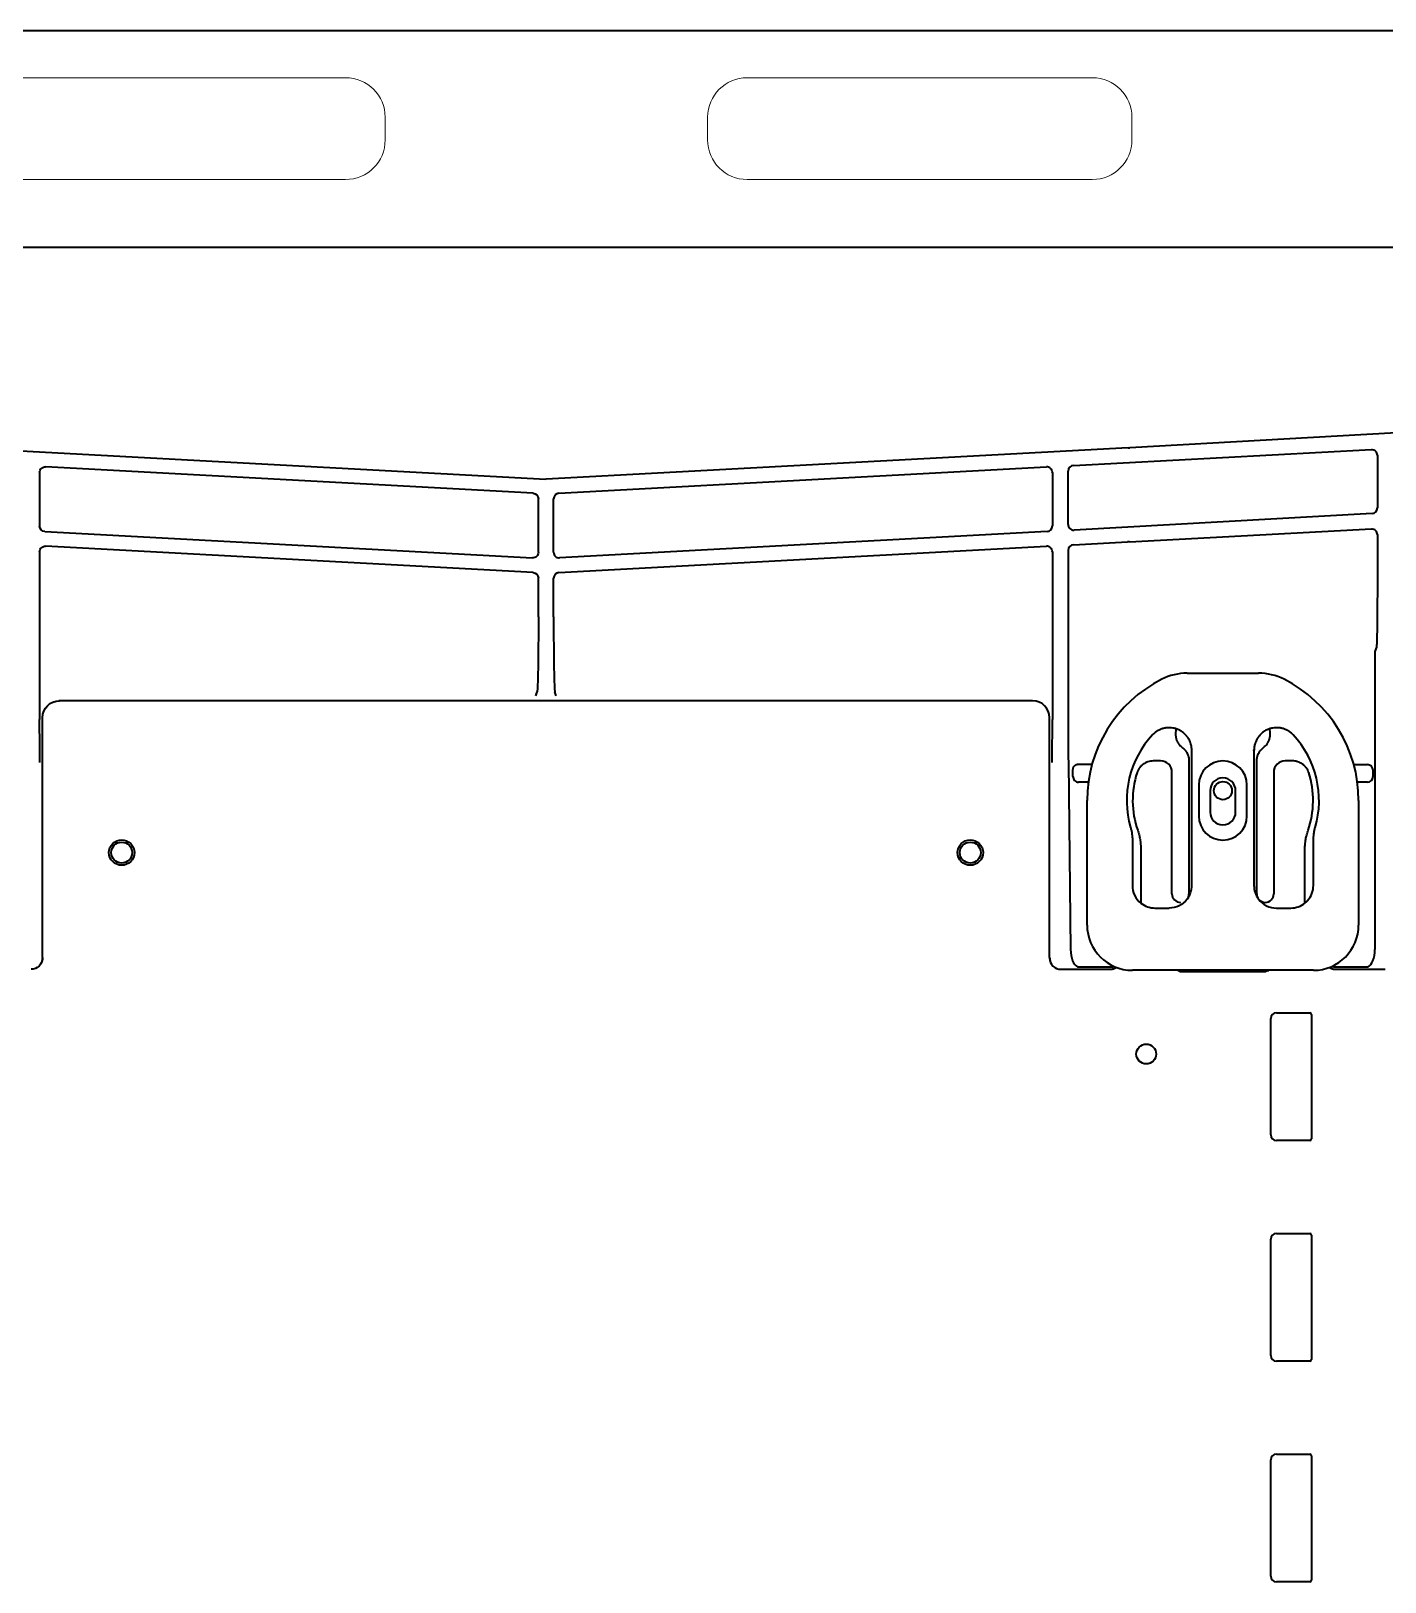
# Model space of a CAD drawing. Extents: x 5809 to 10669, y -850 to 3886.
# Drawn here: x 8712 to 8951.4, y 3553.4 to 3827.5 of the extents above; entities that cross this region are included whole.
import ezdxf

# ---------------------------------------------------------------- set-up
doc = ezdxf.new("R2010")
doc.units = 0
doc.header["$LTSCALE"] = 5
doc.layers.get('0').update_dxf_attribs({"linetype": 'CONTINUOUS', "lineweight": 0})
doc.layers.add('1', color=7, linetype='CONTINUOUS', true_color=0xffffff)

msp = doc.modelspace()

# ---------------------------------------------------------------- linework, layer by layer
for p, q in [((8767.64, 3819.28), (8706.64, 3819.28)), ((8899.64, 3819.28), (8838.64, 3819.28)), ((8774.64, 3808.28), (8774.64, 3812.28)), ((8831.64, 3812.28), (8831.64, 3808.28)), ((8906.64, 3808.28), (8906.64, 3812.28)), ((8706.64, 3801.28), (8767.64, 3801.28)), ((8838.64, 3801.28), (8899.64, 3801.28))]:
    msp.add_line(p, q)
for centre, start, end in [((8767.64, 3812.28), 0, 90), ((8838.64, 3812.28), 90, 180), ((8899.64, 3812.28), 0, 90), ((8767.64, 3808.28), 270, 0), ((8838.64, 3808.28), 180, 270), ((8899.64, 3808.28), 270, 0)]:
    msp.add_arc(centre, 7, start, end)
at = {"layer": '1', "color": 7, "linetype": 'Continuous', "lineweight": 35}
for p, q in [((9230.14, 3827.53), (8376.14, 3827.53)), ((9178.12, 3789.28), (8428.03, 3789.28)), ((9190.67, 3769.74), (8906.29, 3753.89)), ((8700.19, 3753.87), (8803.03, 3748.3)), ((8905.96, 3753.87), (8803.12, 3748.3)), ((8896.31, 3750.76), (8948.97, 3753.54)), ((8950.03, 3752.54), (8950.03, 3743.25)), ((8800.78, 3745.84), (8714.62, 3750.51)), ((8805.36, 3745.84), (8891.53, 3750.51)), ((8895.37, 3740.33), (8895.37, 3749.76)), ((8713.57, 3749.51), (8713.57, 3740.07)), ((8892.58, 3749.51), (8892.58, 3740.07)), ((8801.73, 3735.4), (8801.73, 3744.84)), ((8804.42, 3735.4), (8804.42, 3744.84)), ((8949.08, 3742.25), (8896.42, 3739.33)), ((8714.51, 3739.07), (8800.68, 3734.4)), ((8891.64, 3739.07), (8805.47, 3734.4)), ((8906.21, 3737.27), (8948.97, 3739.52)), ((8800.78, 3731.82), (8714.62, 3736.49)), ((8805.36, 3731.82), (8891.53, 3736.49)), ((8896.31, 3736.74), (8905.88, 3737.26)), ((8950.03, 3738.52), (8950.03, 3728.13)), ((8713.57, 3735.49), (8713.57, 3705.87)), ((8892.58, 3735.49), (8892.58, 3705.87)), ((8895.37, 3735.74), (8895.37, 3705.87)), ((8801.73, 3724), (8801.73, 3730.82)), ((8804.42, 3724), (8804.42, 3730.82)), ((8949.87, 3718.64), (8949.6, 3717.84)), ((8949.6, 3717.84), (8949.6, 3665.22)), ((8916.42, 3714.03), (8929.03, 3714.03)), ((8889.08, 3709.17), (8716.97, 3709.17)), ((8801.27, 3710.05), (8801.51, 3710.77)), ((8804.88, 3710.05), (8804.64, 3710.77)), ((8889.08, 3709.17), (8889.08, 3709.17)), ((8714.07, 3663.78), (8714.07, 3706.17)), ((8892.08, 3663.78), (8892.08, 3706.17)), ((8917.22, 3676.53), (8917.22, 3700.4)), ((8928.22, 3700.4), (8928.22, 3676.53)), ((8895.41, 3698.27), (8895.81, 3665.22)), ((8897.31, 3697.95), (8899.6, 3697.95)), ((8899.58, 3697.88), (8899.58, 3697.88)), ((8911.72, 3698.53), (8910.4, 3698.53)), ((8916.72, 3698.53), (8916.72, 3675.03)), ((8928.72, 3675.03), (8928.72, 3698.53)), ((8935.04, 3698.53), (8933.72, 3698.53)), ((8945.87, 3697.88), (8948.28, 3697.88)), ((8945.87, 3697.88), (8945.87, 3697.88)), ((8948.28, 3697.88), (8948.28, 3697.88)), ((8896.22, 3695.77), (8896.22, 3696.99)), ((8913.72, 3675.03), (8913.72, 3696.53)), ((8931.72, 3696.53), (8931.72, 3675.03)), ((8949.28, 3696.88), (8949.28, 3696.88)), ((8949.28, 3695.77), (8949.28, 3696.88)), ((8949.28, 3695.77), (8949.28, 3695.77)), ((8898.94, 3694.77), (8897.22, 3694.77)), ((8897.22, 3694.77), (8897.22, 3694.77)), ((8918.47, 3694.28), (8918.47, 3688.78)), ((8920.47, 3693.28), (8920.47, 3689.48)), ((8924.97, 3689.48), (8924.97, 3693.28)), ((8926.97, 3688.78), (8926.97, 3694.28)), ((8948.28, 3694.77), (8946.5, 3694.77)), ((8948.28, 3694.77), (8948.28, 3694.77)), ((8898.72, 3669.53), (8898.72, 3691.53)), ((8946.72, 3691.53), (8946.72, 3669.53)), ((8918.47, 3688.78), (8918.46, 3688.78)), ((8906.72, 3684.53), (8906.72, 3676.53)), ((8938.72, 3676.53), (8938.72, 3684.53)), ((8908.22, 3682.97), (8908.22, 3673.4)), ((8937.22, 3673.4), (8937.22, 3682.97)), ((8910.72, 3672.53), (8913.22, 3672.53)), ((8932.22, 3672.53), (8934.72, 3672.53)), ((8713.96, 3663.14), (8713.93, 3663.05)), ((8892.18, 3663.14), (8892.21, 3663.05)), ((8897.31, 3662.12), (8902.78, 3662.12)), ((8942.67, 3662.12), (8948.1, 3662.12)), ((8894.1, 3661.71), (8902.78, 3661.71)), ((8938.72, 3661.53), (8906.72, 3661.53)), ((8914.74, 3661.53), (8915.22, 3661.33)), ((8915.12, 3661.23), (8915.12, 3661.37)), ((8930.32, 3661.23), (8915.12, 3661.23)), ((8915.22, 3661.33), (8930.22, 3661.33)), ((8930.22, 3661.33), (8930.63, 3661.49)), ((8930.32, 3661.37), (8930.32, 3661.23)), ((8942.66, 3661.71), (8942.91, 3661.71)), ((8942.91, 3661.71), (8951.38, 3661.71)), ((8932.17, 3654.03), (8938.07, 3654.03)), ((8931.17, 3632.43), (8931.17, 3653.03)), ((8938.37, 3653.73), (8938.37, 3631.73)), ((8938.07, 3631.43), (8932.17, 3631.43)), ((8931.17, 3593.43), (8931.17, 3614.03)), ((8932.17, 3615.03), (8938.07, 3615.03)), ((8938.37, 3614.73), (8938.37, 3592.73)), ((8938.07, 3592.43), (8932.17, 3592.43)), ((8931.17, 3554.43), (8931.17, 3575.03)), ((8932.17, 3576.03), (8938.07, 3576.03)), ((8938.37, 3575.73), (8938.37, 3553.73)), ((8938.07, 3553.43), (8932.17, 3553.43))]:
    msp.add_line(p, q, dxfattribs=at)
for centre, radius in [((8922.72, 3693.28), 1.6), ((8728.07, 3682.33), 2.25), ((8728.07, 3682.33), 1.85), ((8878.07, 3682.33), 2.25), ((8878.07, 3682.33), 1.85), ((8909.17, 3646.73), 1.75)]:
    msp.add_circle(centre, radius, dxfattribs=at)
for centre, radius, start, end in [((8922.72, 3691.53), 24, 116.7655, 180), ((8916.42, 3704.03), 10, 90, 116.7655), ((8929.03, 3704.03), 10, 63.2345, 90), ((8922.72, 3691.53), 24, 0, 63.2345), ((8922.72, 3691.53), 17, 136.9472, 196.2606), ((8922.72, 3691.53), 17, 343.7394, 43.0512), ((8922.72, 3694.28), 4.25, 0, 180), ((8922.72, 3691.53), 15.95, 162.0029, 199.2463), ((8922.72, 3693.28), 2.25, 0, 180), ((8922.72, 3691.53), 15.95, 340.7537, 17.9971), ((8922.72, 3689.48), 2.25, 180, 0), ((8922.72, 3688.78), 4.25, 180, 0), ((8906.72, 3669.53), 8, 180, 270), ((8938.72, 3669.53), 8, 270, 0), ((8932.17, 3653.03), 1, 90, 180), ((8938.07, 3653.73), 0.3, 0, 90), ((8932.17, 3632.43), 1, 180, 270), ((8938.07, 3631.73), 0.3, 270, 0), ((8932.17, 3614.03), 1, 90, 180), ((8938.07, 3614.73), 0.3, 0, 90), ((8932.17, 3593.43), 1, 180, 270), ((8938.07, 3592.73), 0.3, 270, 0), ((8932.17, 3575.03), 1, 90, 180), ((8938.07, 3575.73), 0.3, 0, 90), ((8932.17, 3554.43), 1, 180, 270), ((8938.07, 3553.73), 0.3, 270, 0)]:
    msp.add_arc(centre, radius, start, end, dxfattribs=at)
for centre, major_axis, ratio, start_param, end_param in [((8905.96, 3754.43), (10.7, 0.58), 0.052331, 4.709548, 4.740214), ((8949.03, 3752.54), (-0.829, 0.56), 0.999069, 3.735813, 5.359692), ((8891.58, 3749.5), (0.312, 0.954), 0.996071, -1.254567, 0.369311), ((8896.37, 3749.76), (0.947, 0.321), 0.99941, 1.29871, 2.814595), ((8805.42, 3744.84), (-0.322, 0.951), 0.996317, -0.272086, 1.243799), ((8949.03, 3743.25), (0.821, 0.571), 0.999112, 4.158901, 5.674785), ((8891.58, 3740.07), (-0.322, 0.951), 0.996317, 2.869507, 4.385391), ((8896.37, 3740.33), (0.312, 0.954), 0.996071, 1.887026, 3.510904), ((8949.03, 3738.52), (-0.829, 0.56), 0.999069, 3.735813, 5.359692), ((8891.58, 3735.48), (0.312, 0.954), 0.996071, -1.254567, 0.369311), ((8896.37, 3735.74), (0.947, 0.321), 0.99941, 1.29871, 2.814595), ((8905.88, 3736.69), (10.7, 0.58), 0.052331, 1.537291, 1.567956), ((8805.42, 3735.4), (0.312, 0.954), 0.996071, 1.887026, 3.510904), ((8805.42, 3730.82), (-0.322, 0.951), 0.996317, -0.272086, 1.243799), ((8804.65, 3724), (0, 13.25), 0.017455, 1.570796, 3.089233), ((8889.08, 3706.16), (0.95, 2.85), 0.997466, -1.248833, 0.32105), ((8892.35, 3705.87), (0, 13.25), 0.017455, 4.101524, 4.712389), ((8895.6, 3705.87), (0, 13.25), 0.017455, 1.570796, 2.181662), ((8897.31, 3698.05), (1.9, 0), 0.052408, 4.665466, 4.712389), ((8911.72, 3696.52), (1.42, 1.42), 0.998783, 5.498396, 7.067974), ((8933.72, 3696.52), (-1.42, 1.42), 0.998783, -0.784789, 0.784789), ((8948.27, 3696.88), (0.713, 0.713), 0.991846, 5.499157, 7.067214), ((8897.22, 3695.78), (0, 1), 0.995902, 1.570796, 3.141593), ((8948.27, 3695.78), (-0.713, 0.713), 0.991846, 2.357564, 3.925621), ((8910.72, 3676.53), (2.83, 2.83), 0.999695, 2.356347, 3.251938), ((8913.22, 3676.53), (-2.83, 2.83), 0.999695, 3.290549, 3.926839), ((8932.22, 3676.53), (2.83, 2.83), 0.999695, 2.356347, 2.992639), ((8934.72, 3676.53), (-2.83, 2.83), 0.999695, 3.197702, 3.926839), ((8910.72, 3676.53), (2.83, 2.83), 0.999695, 3.251938, 3.926839), ((8915.22, 3675.03), (1.06, 1.06), 0.998783, 2.356803, 3.926991), ((8915.22, 3675.03), (-1.06, 1.06), 0.998783, 3.302332, 3.926382), ((8930.22, 3675.03), (1.06, 1.06), 0.998783, 2.356803, 2.980862), ((8930.22, 3675.03), (1.06, 1.06), 0.998783, 3.018958, 3.926991), ((8932.22, 3676.53), (2.83, 2.83), 0.999695, 3.006925, 3.926839), ((8930.22, 3675.03), (-1.06, 1.06), 0.998783, 2.356195, 3.926382), ((8934.72, 3676.53), (-2.83, 2.83), 0.999695, 2.356347, 3.031247), ((8897.31, 3665.28), (0, 3.21), 0.466805, 1.58825, 2.942977), ((8948.1, 3665.28), (0, 3.21), 0.466805, 3.340208, 4.694936), ((8894.08, 3663.78), (-0.63, 1.9), 0.999999, 1.248834, 1.570813), ((8894.12, 3663.67), (1.98, 0.31), 0.977026, 2.981477, 4.552623), ((8902.78, 3663.71), (1.49, 1.34), 0.998167, 4.418866, 4.568634), ((8942.67, 3663.71), (-1.49, 1.34), 0.998167, 1.714546, 1.864295)]:
    msp.add_ellipse(centre, major_axis=major_axis, ratio=ratio, start_param=start_param, end_param=end_param, dxfattribs=at)
at = {"layer": '1', "color": 7, "linetype": 'Continuous', "lineweight": 35, "extrusion": (0, 0, -1)}
for centre, major_axis, ratio, start_param, end_param in [((8714.57, 3749.5), (-0.312, 0.954), 0.996071, -1.254567, 0.369311), ((8800.73, 3744.84), (0.322, 0.951), 0.996317, -0.272086, 1.243799), ((8714.57, 3740.07), (0.322, 0.951), 0.996317, 2.869507, 4.385391), ((8714.57, 3735.48), (-0.312, 0.954), 0.996071, -1.254567, 0.369311), ((8800.73, 3735.4), (-0.312, 0.954), 0.996071, 1.887026, 3.510904), ((8800.73, 3730.82), (0.322, 0.951), 0.996317, -0.272086, 1.243799), ((8801.5, 3724), (0, 13.25), 0.017455, 1.570796, 3.089233), ((8717.07, 3706.16), (-0.95, 2.85), 0.997466, -1.248833, 0.32105), ((8713.8, 3705.87), (0, 13.25), 0.017455, 4.101524, 4.712389), ((8712.03, 3663.67), (-1.98, 0.31), 0.977026, 2.981477, 4.552623), ((8712.07, 3663.78), (0.63, 1.9), 0.999999, 1.248834, 1.570813)]:
    msp.add_ellipse(centre, major_axis=major_axis, ratio=ratio, start_param=start_param, end_param=end_param, dxfattribs=at)
at = {"layer": '1', "color": 7, "linetype": 'Continuous', "lineweight": 35, "extrusion": (2.95823e-31, -1.17146e-15, -1)}
msp.add_ellipse((8913.22, 3676.53), major_axis=(-2.83, 2.83), ratio=0.999695, start_param=3.006925, end_param=3.926839, dxfattribs=at)
at = {"layer": '1', "color": 7, "linetype": 'Continuous', "lineweight": 35}
for points, knots in [([(8950.03, 3728.13), (8950.03, 3728.06), (8950.03, 3727.99), (8950.03, 3727.84), (8950.03, 3727.62), (8950.02, 3727.4), (8950.02, 3726.97), (8950.02, 3726.39), (8950.02, 3725.83), (8950.02, 3725.41), (8950.02, 3725.27), (8950.02, 3724.99), (8950.01, 3724.86), (8950.01, 3724.45), (8950.01, 3724.19), (8950, 3723.68), (8950, 3723.43), (8950, 3723.07), (8950, 3722.95), (8949.99, 3722.77), (8949.99, 3722.71), (8949.99, 3722.6), (8949.99, 3722.54), (8949.99, 3722.26), (8949.98, 3722.04), (8949.97, 3721.42), (8949.96, 3721.05), (8949.95, 3720.68), (8949.95, 3720.64), (8949.95, 3720.56), (8949.95, 3720.52), (8949.95, 3720.4), (8949.95, 3720.32), (8949.94, 3720.1), (8949.93, 3719.97), (8949.93, 3719.78), (8949.92, 3719.72), (8949.92, 3719.63), (8949.92, 3719.6), (8949.92, 3719.54), (8949.92, 3719.51), (8949.91, 3719.38), (8949.91, 3719.27), (8949.9, 3719.08), (8949.89, 3718.99), (8949.88, 3718.86), (8949.88, 3718.81), (8949.88, 3718.75), (8949.88, 3718.72), (8949.87, 3718.68), (8949.87, 3718.66), (8949.87, 3718.65), (8949.87, 3718.64)], [0, 0, 0, 0, 0.015625, 0.015625, 0.03125, 0.0625, 0.0625, 0.125, 0.1875, 0.1875, 0.21875, 0.21875, 0.25, 0.25, 0.3125, 0.3125, 0.375, 0.375, 0.40625, 0.40625, 0.421875, 0.421875, 0.4375, 0.4375, 0.5, 0.5, 0.625, 0.625, 0.640625, 0.640625, 0.65625, 0.65625, 0.6875, 0.6875, 0.75, 0.75, 0.78125, 0.78125, 0.796875, 0.796875, 0.8125, 0.8125, 0.875, 0.875, 0.9375, 0.9375, 0.96875, 0.96875, 0.984375, 0.992187, 0.992187, 1, 1, 1, 1]), ([(8914.48, 3704.2), (8914.3, 3704.26), (8914.11, 3704.31), (8913.74, 3704.37), (8913.55, 3704.39), (8913.32, 3704.4), (8913.27, 3704.4), (8913.17, 3704.4), (8913.12, 3704.4), (8912.98, 3704.4), (8912.89, 3704.39), (8912.6, 3704.36), (8912.42, 3704.32), (8912.14, 3704.25), (8912.05, 3704.23), (8911.92, 3704.18), (8911.87, 3704.17), (8911.78, 3704.13), (8911.74, 3704.12), (8911.52, 3704.02), (8911.35, 3703.94), (8911.02, 3703.75), (8910.87, 3703.64), (8910.68, 3703.49), (8910.64, 3703.46), (8910.57, 3703.4), (8910.47, 3703.3), (8910.37, 3703.2), (8910.3, 3703.13)], [0, 0, 0, 0, 0.125, 0.125, 0.25, 0.25, 0.28125, 0.28125, 0.3125, 0.3125, 0.375, 0.375, 0.5, 0.5, 0.5625, 0.5625, 0.59375, 0.59375, 0.625, 0.625, 0.75, 0.75, 0.875, 0.875, 0.90625, 0.90625, 0.9375, 1, 1, 1, 1]), ([(8914.48, 3704.2), (8914.43, 3704.05), (8914.4, 3703.91), (8914.37, 3703.72), (8914.37, 3703.68), (8914.36, 3703.6), (8914.35, 3703.56), (8914.35, 3703.45), (8914.34, 3703.37), (8914.34, 3703.14), (8914.36, 3702.99), (8914.39, 3702.76), (8914.41, 3702.69), (8914.43, 3702.58), (8914.44, 3702.54), (8914.46, 3702.47), (8914.48, 3702.43), (8914.53, 3702.25), (8914.59, 3702.11), (8914.69, 3701.9), (8914.75, 3701.8), (8914.81, 3701.7), (8914.85, 3701.64), (8914.88, 3701.61), (8914.99, 3701.45), (8915.08, 3701.33), (8915.3, 3701.11), (8915.41, 3701.01), (8915.53, 3700.92)], [0, 0, 0, 0, 0.125, 0.125, 0.15625, 0.15625, 0.1875, 0.1875, 0.25, 0.25, 0.375, 0.375, 0.4375, 0.4375, 0.46875, 0.46875, 0.5, 0.5, 0.625, 0.625, 0.6875, 0.71875, 0.71875, 0.75, 0.75, 0.875, 0.875, 1, 1, 1, 1]), ([(8917.22, 3700.4), (8917.22, 3700.61), (8917.21, 3700.82), (8917.14, 3701.23), (8917.09, 3701.43), (8917.02, 3701.66), (8917.01, 3701.68), (8917, 3701.73), (8916.99, 3701.76), (8916.96, 3701.83), (8916.94, 3701.88), (8916.88, 3702.02), (8916.84, 3702.12), (8916.7, 3702.4), (8916.59, 3702.57), (8916.44, 3702.79), (8916.4, 3702.83), (8916.36, 3702.89), (8916.34, 3702.91), (8916.31, 3702.95), (8916.22, 3703.05), (8916.13, 3703.15), (8915.91, 3703.37), (8915.76, 3703.51), (8915.55, 3703.66), (8915.5, 3703.69), (8915.42, 3703.75), (8915.37, 3703.78), (8915.24, 3703.86), (8915.15, 3703.91), (8914.87, 3704.05), (8914.68, 3704.13), (8914.48, 3704.2)], [0, 0, 0, 0, 0.125, 0.125, 0.25, 0.25, 0.265625, 0.265625, 0.28125, 0.28125, 0.3125, 0.3125, 0.375, 0.375, 0.5, 0.5, 0.53125, 0.53125, 0.546875, 0.546875, 0.5625, 0.625, 0.625, 0.75, 0.75, 0.78125, 0.78125, 0.8125, 0.8125, 0.875, 0.875, 1, 1, 1, 1]), ([(8930.97, 3704.2), (8930.77, 3704.13), (8930.58, 3704.05), (8930.3, 3703.91), (8930.21, 3703.86), (8930.07, 3703.78), (8930.03, 3703.75), (8929.94, 3703.69), (8929.9, 3703.66), (8929.69, 3703.51), (8929.53, 3703.37), (8929.31, 3703.15), (8929.22, 3703.05), (8929.14, 3702.95), (8929.11, 3702.91), (8929.09, 3702.89), (8929.04, 3702.83), (8929.01, 3702.79), (8928.86, 3702.57), (8928.75, 3702.4), (8928.61, 3702.12), (8928.56, 3702.02), (8928.51, 3701.88), (8928.49, 3701.83), (8928.46, 3701.76), (8928.45, 3701.73), (8928.43, 3701.68), (8928.42, 3701.66), (8928.35, 3701.43), (8928.3, 3701.23), (8928.24, 3700.82), (8928.22, 3700.61), (8928.22, 3700.4)], [0, 0, 0, 0, 0.125, 0.125, 0.1875, 0.1875, 0.21875, 0.21875, 0.25, 0.25, 0.375, 0.375, 0.4375, 0.453125, 0.453125, 0.46875, 0.46875, 0.5, 0.5, 0.625, 0.625, 0.6875, 0.6875, 0.71875, 0.71875, 0.734375, 0.734375, 0.75, 0.75, 0.875, 0.875, 1, 1, 1, 1]), ([(8929.91, 3700.92), (8930.03, 3701.01), (8930.15, 3701.11), (8930.36, 3701.33), (8930.46, 3701.45), (8930.57, 3701.61), (8930.59, 3701.64), (8930.63, 3701.7), (8930.7, 3701.8), (8930.75, 3701.9), (8930.85, 3702.11), (8930.91, 3702.25), (8930.97, 3702.43), (8930.98, 3702.47), (8931, 3702.54), (8931.01, 3702.58), (8931.04, 3702.69), (8931.05, 3702.76), (8931.09, 3702.99), (8931.1, 3703.14), (8931.1, 3703.37), (8931.1, 3703.45), (8931.09, 3703.56), (8931.09, 3703.6), (8931.08, 3703.68), (8931.07, 3703.72), (8931.05, 3703.91), (8931.01, 3704.05), (8930.97, 3704.2)], [0, 0, 0, 0, 0.125, 0.125, 0.25, 0.25, 0.28125, 0.28125, 0.3125, 0.375, 0.375, 0.5, 0.5, 0.53125, 0.53125, 0.5625, 0.5625, 0.625, 0.625, 0.75, 0.75, 0.8125, 0.8125, 0.84375, 0.84375, 0.875, 0.875, 1, 1, 1, 1]), ([(8935.15, 3703.13), (8935.01, 3703.27), (8934.88, 3703.4), (8934.58, 3703.64), (8934.43, 3703.74), (8934.22, 3703.87), (8934.18, 3703.89), (8934.1, 3703.94), (8934.05, 3703.96), (8933.93, 3704.02), (8933.84, 3704.06), (8933.58, 3704.17), (8933.4, 3704.23), (8933.12, 3704.3), (8933.03, 3704.32), (8932.89, 3704.35), (8932.84, 3704.35), (8932.75, 3704.37), (8932.7, 3704.37), (8932.46, 3704.4), (8932.27, 3704.41), (8931.9, 3704.39), (8931.71, 3704.37), (8931.47, 3704.33), (8931.42, 3704.32), (8931.33, 3704.3), (8931.19, 3704.27), (8931.06, 3704.23), (8930.97, 3704.2)], [0, 0, 0, 0, 0.125, 0.125, 0.25, 0.25, 0.28125, 0.28125, 0.3125, 0.3125, 0.375, 0.375, 0.5, 0.5, 0.5625, 0.5625, 0.59375, 0.59375, 0.625, 0.625, 0.75, 0.75, 0.875, 0.875, 0.90625, 0.90625, 0.9375, 1, 1, 1, 1]), ([(8915.53, 3700.92), (8915.63, 3700.85), (8915.71, 3700.77), (8915.88, 3700.62), (8915.96, 3700.53), (8916.07, 3700.4), (8916.12, 3700.33), (8916.17, 3700.26), (8916.21, 3700.21), (8916.22, 3700.19), (8916.3, 3700.07), (8916.36, 3699.97), (8916.46, 3699.76), (8916.51, 3699.66), (8916.56, 3699.49), (8916.58, 3699.44), (8916.61, 3699.36), (8916.61, 3699.33), (8916.63, 3699.27), (8916.64, 3699.24), (8916.67, 3699.1), (8916.71, 3698.88), (8916.72, 3698.64), (8916.72, 3698.53)], [0, 0, 0, 0, 0.125, 0.125, 0.25, 0.25, 0.3125, 0.34375, 0.34375, 0.375, 0.375, 0.5, 0.5, 0.625, 0.625, 0.6875, 0.6875, 0.71875, 0.71875, 0.75, 0.75, 0.875, 1, 1, 1, 1]), ([(8928.72, 3698.53), (8928.72, 3698.64), (8928.73, 3698.76), (8928.76, 3698.99), (8928.78, 3699.1), (8928.81, 3699.27), (8928.83, 3699.32), (8928.85, 3699.41), (8928.86, 3699.43), (8928.88, 3699.49), (8928.89, 3699.52), (8928.94, 3699.65), (8928.98, 3699.76), (8929.09, 3699.97), (8929.14, 3700.06), (8929.24, 3700.21), (8929.27, 3700.26), (8929.32, 3700.33), (8929.34, 3700.35), (8929.37, 3700.4), (8929.39, 3700.42), (8929.49, 3700.53), (8929.64, 3700.7), (8929.82, 3700.85), (8929.91, 3700.92)], [0, 0, 0, 0, 0.125, 0.125, 0.25, 0.25, 0.3125, 0.3125, 0.34375, 0.34375, 0.375, 0.375, 0.5, 0.5, 0.625, 0.625, 0.6875, 0.6875, 0.71875, 0.71875, 0.75, 0.75, 0.875, 1, 1, 1, 1]), ([(8896.22, 3696.99), (8896.22, 3697), (8896.22, 3697.02), (8896.23, 3697.06), (8896.23, 3697.08), (8896.23, 3697.13), (8896.24, 3697.16), (8896.25, 3697.21), (8896.25, 3697.23), (8896.26, 3697.26), (8896.27, 3697.28), (8896.28, 3697.32), (8896.29, 3697.35), (8896.32, 3697.41), (8896.33, 3697.44), (8896.36, 3697.49), (8896.38, 3697.51), (8896.41, 3697.56), (8896.43, 3697.58), (8896.47, 3697.63), (8896.49, 3697.65), (8896.53, 3697.69), (8896.56, 3697.71), (8896.6, 3697.75), (8896.63, 3697.77), (8896.7, 3697.82), (8896.76, 3697.85), (8896.83, 3697.88), (8896.85, 3697.88), (8896.88, 3697.89), (8896.9, 3697.9), (8896.95, 3697.91), (8896.98, 3697.92), (8897.05, 3697.94), (8897.08, 3697.94), (8897.15, 3697.95), (8897.19, 3697.95), (8897.22, 3697.95)], [0, 0, 0, 0, 0.03125, 0.03125, 0.0625, 0.0625, 0.125, 0.125, 0.15625, 0.15625, 0.1875, 0.1875, 0.25, 0.25, 0.3125, 0.3125, 0.375, 0.375, 0.4375, 0.4375, 0.5, 0.5, 0.5625, 0.5625, 0.625, 0.625, 0.75, 0.75, 0.78125, 0.78125, 0.8125, 0.8125, 0.875, 0.875, 0.9375, 0.9375, 1, 1, 1, 1]), ([(8910.4, 3698.53), (8910.25, 3698.53), (8910.09, 3698.51), (8909.78, 3698.46), (8909.63, 3698.43), (8909.44, 3698.37), (8909.4, 3698.35), (8909.33, 3698.33), (8909.22, 3698.28), (8909.11, 3698.24), (8908.91, 3698.13), (8908.77, 3698.05), (8908.61, 3697.93), (8908.58, 3697.91), (8908.52, 3697.86), (8908.49, 3697.83), (8908.4, 3697.76), (8908.34, 3697.7), (8908.17, 3697.54), (8908.07, 3697.42), (8907.96, 3697.26), (8907.94, 3697.23), (8907.89, 3697.16), (8907.87, 3697.13), (8907.81, 3697.03), (8907.77, 3696.96), (8907.66, 3696.75), (8907.6, 3696.6), (8907.55, 3696.45)], [0, 0, 0, 0, 0.125, 0.125, 0.25, 0.25, 0.28125, 0.28125, 0.3125, 0.375, 0.375, 0.5, 0.5, 0.53125, 0.53125, 0.5625, 0.5625, 0.625, 0.625, 0.75, 0.75, 0.78125, 0.78125, 0.8125, 0.8125, 0.875, 0.875, 1, 1, 1, 1]), ([(8937.89, 3696.45), (8937.84, 3696.6), (8937.78, 3696.75), (8937.64, 3697.03), (8937.56, 3697.16), (8937.44, 3697.32), (8937.42, 3697.35), (8937.37, 3697.41), (8937.3, 3697.51), (8937.22, 3697.59), (8937.05, 3697.76), (8936.93, 3697.86), (8936.77, 3697.98), (8936.74, 3698), (8936.68, 3698.04), (8936.64, 3698.06), (8936.54, 3698.12), (8936.47, 3698.16), (8936.26, 3698.27), (8936.12, 3698.33), (8935.93, 3698.39), (8935.9, 3698.4), (8935.82, 3698.42), (8935.78, 3698.43), (8935.67, 3698.46), (8935.59, 3698.48), (8935.36, 3698.51), (8935.2, 3698.53), (8935.04, 3698.53)], [0, 0, 0, 0, 0.125, 0.125, 0.25, 0.25, 0.28125, 0.28125, 0.3125, 0.375, 0.375, 0.5, 0.5, 0.53125, 0.53125, 0.5625, 0.5625, 0.625, 0.625, 0.75, 0.75, 0.78125, 0.78125, 0.8125, 0.8125, 0.875, 0.875, 1, 1, 1, 1]), ([(8907.66, 3686.27), (8907.76, 3686), (8907.84, 3685.73), (8907.98, 3685.19), (8908.09, 3684.65), (8908.16, 3684.09), (8908.21, 3683.54), (8908.22, 3683.26), (8908.22, 3682.97)], [0, 0, 0, 0, 0.25, 0.25, 0.5, 0.75, 0.75, 1, 1, 1, 1]), ([(8937.22, 3682.97), (8937.22, 3683.26), (8937.23, 3683.54), (8937.28, 3684.09), (8937.35, 3684.65), (8937.47, 3685.19), (8937.61, 3685.73), (8937.69, 3686), (8937.78, 3686.27)], [0, 0, 0, 0, 0.25, 0.25, 0.5, 0.75, 0.75, 1, 1, 1, 1]), ([(8937.71, 3673.86), (8937.68, 3673.83), (8937.65, 3673.8), (8937.6, 3673.75), (8937.58, 3673.72), (8937.54, 3673.68), (8937.52, 3673.67), (8937.5, 3673.64), (8937.48, 3673.63), (8937.44, 3673.6), (8937.42, 3673.57), (8937.38, 3673.54), (8937.37, 3673.53), (8937.34, 3673.51), (8937.33, 3673.5), (8937.31, 3673.48), (8937.3, 3673.47), (8937.28, 3673.46), (8937.27, 3673.45), (8937.25, 3673.43), (8937.23, 3673.42), (8937.22, 3673.41), (8937.22, 3673.41), (8937.22, 3673.41), (8937.21, 3673.41), (8937.21, 3673.41)], [0, 0, 0, 0, 0.134778, 0.134778, 0.269557, 0.269557, 0.336946, 0.336946, 0.404335, 0.404335, 0.539113, 0.539113, 0.606503, 0.606503, 0.673892, 0.673892, 0.741281, 0.741281, 0.80867, 0.80867, 0.943449, 0.943449, 0.977143, 0.977143, 1, 1, 1, 1]), ([(8897.02, 3662.13), (8897.06, 3662.12), (8897.11, 3662.12), (8897.21, 3662.12), (8897.26, 3662.12), (8897.31, 3662.12)], [0, 0, 0, 0, 0.5, 0.5, 1, 1, 1, 1]), ([(8902.78, 3662.12), (8902.84, 3662.12), (8902.9, 3662.12), (8903.01, 3662.13), (8903.07, 3662.14), (8903.19, 3662.16), (8903.24, 3662.17), (8903.33, 3662.2), (8903.35, 3662.21), (8903.41, 3662.23), (8903.43, 3662.24), (8903.46, 3662.26)], [0, 0, 0, 0, 0.25, 0.25, 0.5, 0.5, 0.75, 0.75, 0.875, 0.875, 1, 1, 1, 1]), ([(8941.98, 3662.26), (8942.04, 3662.23), (8942.09, 3662.21), (8942.2, 3662.18), (8942.26, 3662.16), (8942.34, 3662.14), (8942.37, 3662.14), (8942.43, 3662.13), (8942.46, 3662.13), (8942.55, 3662.12), (8942.61, 3662.12), (8942.67, 3662.12)], [0, 0, 0, 0, 0.25, 0.25, 0.5, 0.5, 0.625, 0.625, 0.75, 0.75, 1, 1, 1, 1]), ([(8948.1, 3662.12), (8948.15, 3662.12), (8948.2, 3662.12), (8948.3, 3662.12), (8948.35, 3662.12), (8948.4, 3662.13)], [0, 0, 0, 0, 0.5, 0.5, 1, 1, 1, 1]), ([(8902.78, 3661.71), (8902.79, 3661.71), (8902.8, 3661.71), (8902.83, 3661.71), (8902.85, 3661.71), (8902.87, 3661.71), (8902.89, 3661.71), (8902.91, 3661.71), (8902.94, 3661.71), (8902.96, 3661.72), (8902.98, 3661.72), (8903, 3661.72), (8903.02, 3661.72), (8903.04, 3661.73), (8903.07, 3661.73), (8903.09, 3661.73), (8903.11, 3661.74), (8903.13, 3661.74), (8903.15, 3661.74), (8903.17, 3661.75), (8903.2, 3661.75), (8903.22, 3661.76), (8903.24, 3661.76), (8903.26, 3661.77), (8903.28, 3661.77), (8903.3, 3661.78), (8903.32, 3661.78), (8903.35, 3661.79), (8903.37, 3661.79), (8903.39, 3661.8), (8903.41, 3661.81), (8903.43, 3661.81), (8903.45, 3661.82), (8903.47, 3661.83), (8903.49, 3661.84), (8903.51, 3661.84), (8903.53, 3661.85), (8903.55, 3661.86), (8903.57, 3661.87), (8903.59, 3661.88), (8903.61, 3661.89), (8903.63, 3661.89), (8903.63, 3661.9)], [0, 0, 0, 0, 0.024913, 0.049823, 0.074731, 0.099637, 0.124542, 0.149446, 0.17435, 0.199254, 0.22416, 0.249067, 0.273976, 0.298889, 0.323805, 0.348725, 0.37365, 0.39858, 0.423516, 0.448458, 0.473408, 0.498365, 0.52333, 0.548304, 0.573288, 0.598282, 0.623286, 0.648301, 0.673328, 0.698368, 0.72342, 0.748486, 0.773565, 0.798659, 0.823768, 0.848893, 0.874034, 0.899192, 0.924367, 0.949559, 0.97477, 1, 1, 1, 1]), ([(8930.63, 3661.49), (8930.63, 3661.5), (8930.64, 3661.5), (8930.67, 3661.5), (8930.68, 3661.5), (8930.7, 3661.51), (8930.71, 3661.51), (8930.74, 3661.51), (8930.75, 3661.51), (8930.78, 3661.51), (8930.79, 3661.51), (8930.82, 3661.51), (8930.83, 3661.51), (8930.85, 3661.52), (8930.86, 3661.52), (8930.87, 3661.52)], [0, 0, 0, 0, 0.25, 0.25, 0.375, 0.375, 0.5, 0.5, 0.625, 0.625, 0.75, 0.75, 0.875, 0.875, 1, 1, 1, 1]), ([(8941.81, 3661.9), (8941.82, 3661.89), (8941.83, 3661.89), (8941.85, 3661.88), (8941.87, 3661.87), (8941.89, 3661.86), (8941.91, 3661.85), (8941.93, 3661.84), (8941.95, 3661.84), (8941.98, 3661.83), (8942, 3661.82), (8942.02, 3661.81), (8942.04, 3661.81), (8942.06, 3661.8), (8942.08, 3661.79), (8942.1, 3661.79), (8942.12, 3661.78), (8942.14, 3661.78), (8942.16, 3661.77), (8942.19, 3661.77), (8942.21, 3661.76), (8942.23, 3661.76), (8942.25, 3661.75), (8942.27, 3661.75), (8942.29, 3661.74), (8942.31, 3661.74), (8942.34, 3661.74), (8942.36, 3661.73), (8942.38, 3661.73), (8942.4, 3661.73), (8942.42, 3661.72), (8942.44, 3661.72), (8942.47, 3661.72), (8942.49, 3661.72), (8942.51, 3661.71), (8942.53, 3661.71), (8942.55, 3661.71), (8942.58, 3661.71), (8942.6, 3661.71), (8942.62, 3661.71), (8942.64, 3661.71), (8942.66, 3661.71), (8942.66, 3661.71)], [0, 0, 0, 0, 0.02523, 0.050441, 0.075634, 0.100809, 0.125967, 0.151108, 0.176232, 0.201342, 0.226436, 0.251516, 0.276581, 0.301633, 0.326673, 0.3517, 0.376715, 0.40172, 0.426713, 0.451697, 0.476671, 0.501637, 0.526594, 0.551543, 0.576486, 0.601422, 0.626352, 0.651276, 0.676196, 0.701112, 0.726025, 0.750934, 0.775841, 0.800747, 0.825651, 0.850555, 0.875459, 0.900363, 0.925269, 0.950177, 0.975087, 1, 1, 1, 1])]:
    msp.add_open_spline(points, degree=3, knots=knots, dxfattribs=at)
for points in [[(8928.22, 3700.4), (8928.2, 3700.45), (8928.18, 3700.5), (8928.16, 3700.55)], [(8906.4, 3686.77), (8906.46, 3686.58), (8906.55, 3686.22), (8906.65, 3685.66), (8906.71, 3685.1), (8906.72, 3684.72), (8906.72, 3684.53)], [(8938.72, 3684.53), (8938.72, 3684.72), (8938.74, 3685.1), (8938.8, 3685.66), (8938.9, 3686.22), (8938.99, 3686.58), (8939.04, 3686.77)], [(8916.41, 3674.1), (8916.42, 3674.12), (8916.43, 3674.13), (8916.44, 3674.15)], [(8929.04, 3674.1), (8929.03, 3674.12), (8929.02, 3674.13), (8929.01, 3674.15)]]:
    msp.add_open_spline(points, degree=3, dxfattribs=at)

doc.saveas('drawing.dxf')
